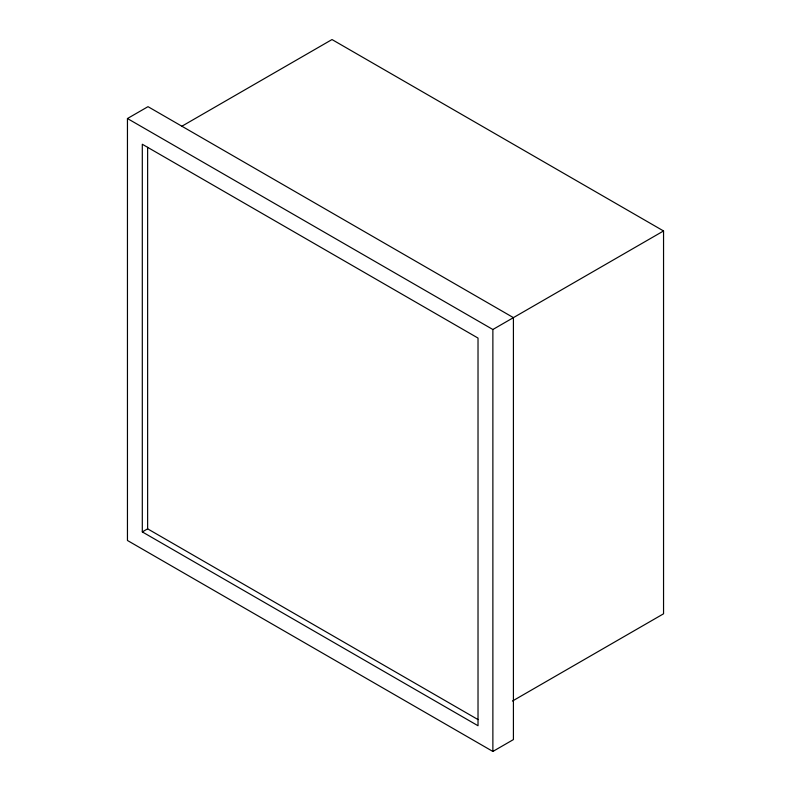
<?xml version="1.0" encoding="UTF-8"?>
<svg xmlns="http://www.w3.org/2000/svg" width="791" height="791" viewBox="0 0 791 791"><rect width="100%" height="100%" fill="white"/><g stroke="black" fill="none" stroke-linecap="round" stroke-linejoin="round"><path stroke-width="1.19" d="M127.45 118.531L148.006 106.666L513.418 317.636L513.418 739.585L492.872 751.45L127.45 540.48L127.45 118.531L492.872 329.501L663.55 230.962L663.55 613.796L512.449 701.034M181.97 126.174L332.012 39.55L663.55 230.962M142.301 531.908L478.021 725.743L478.021 338.073L142.301 144.249L142.301 531.908L147.63 528.833L478.001 719.573M492.872 329.501L492.872 751.45M147.63 147.344L147.63 528.833"/></g></svg>
